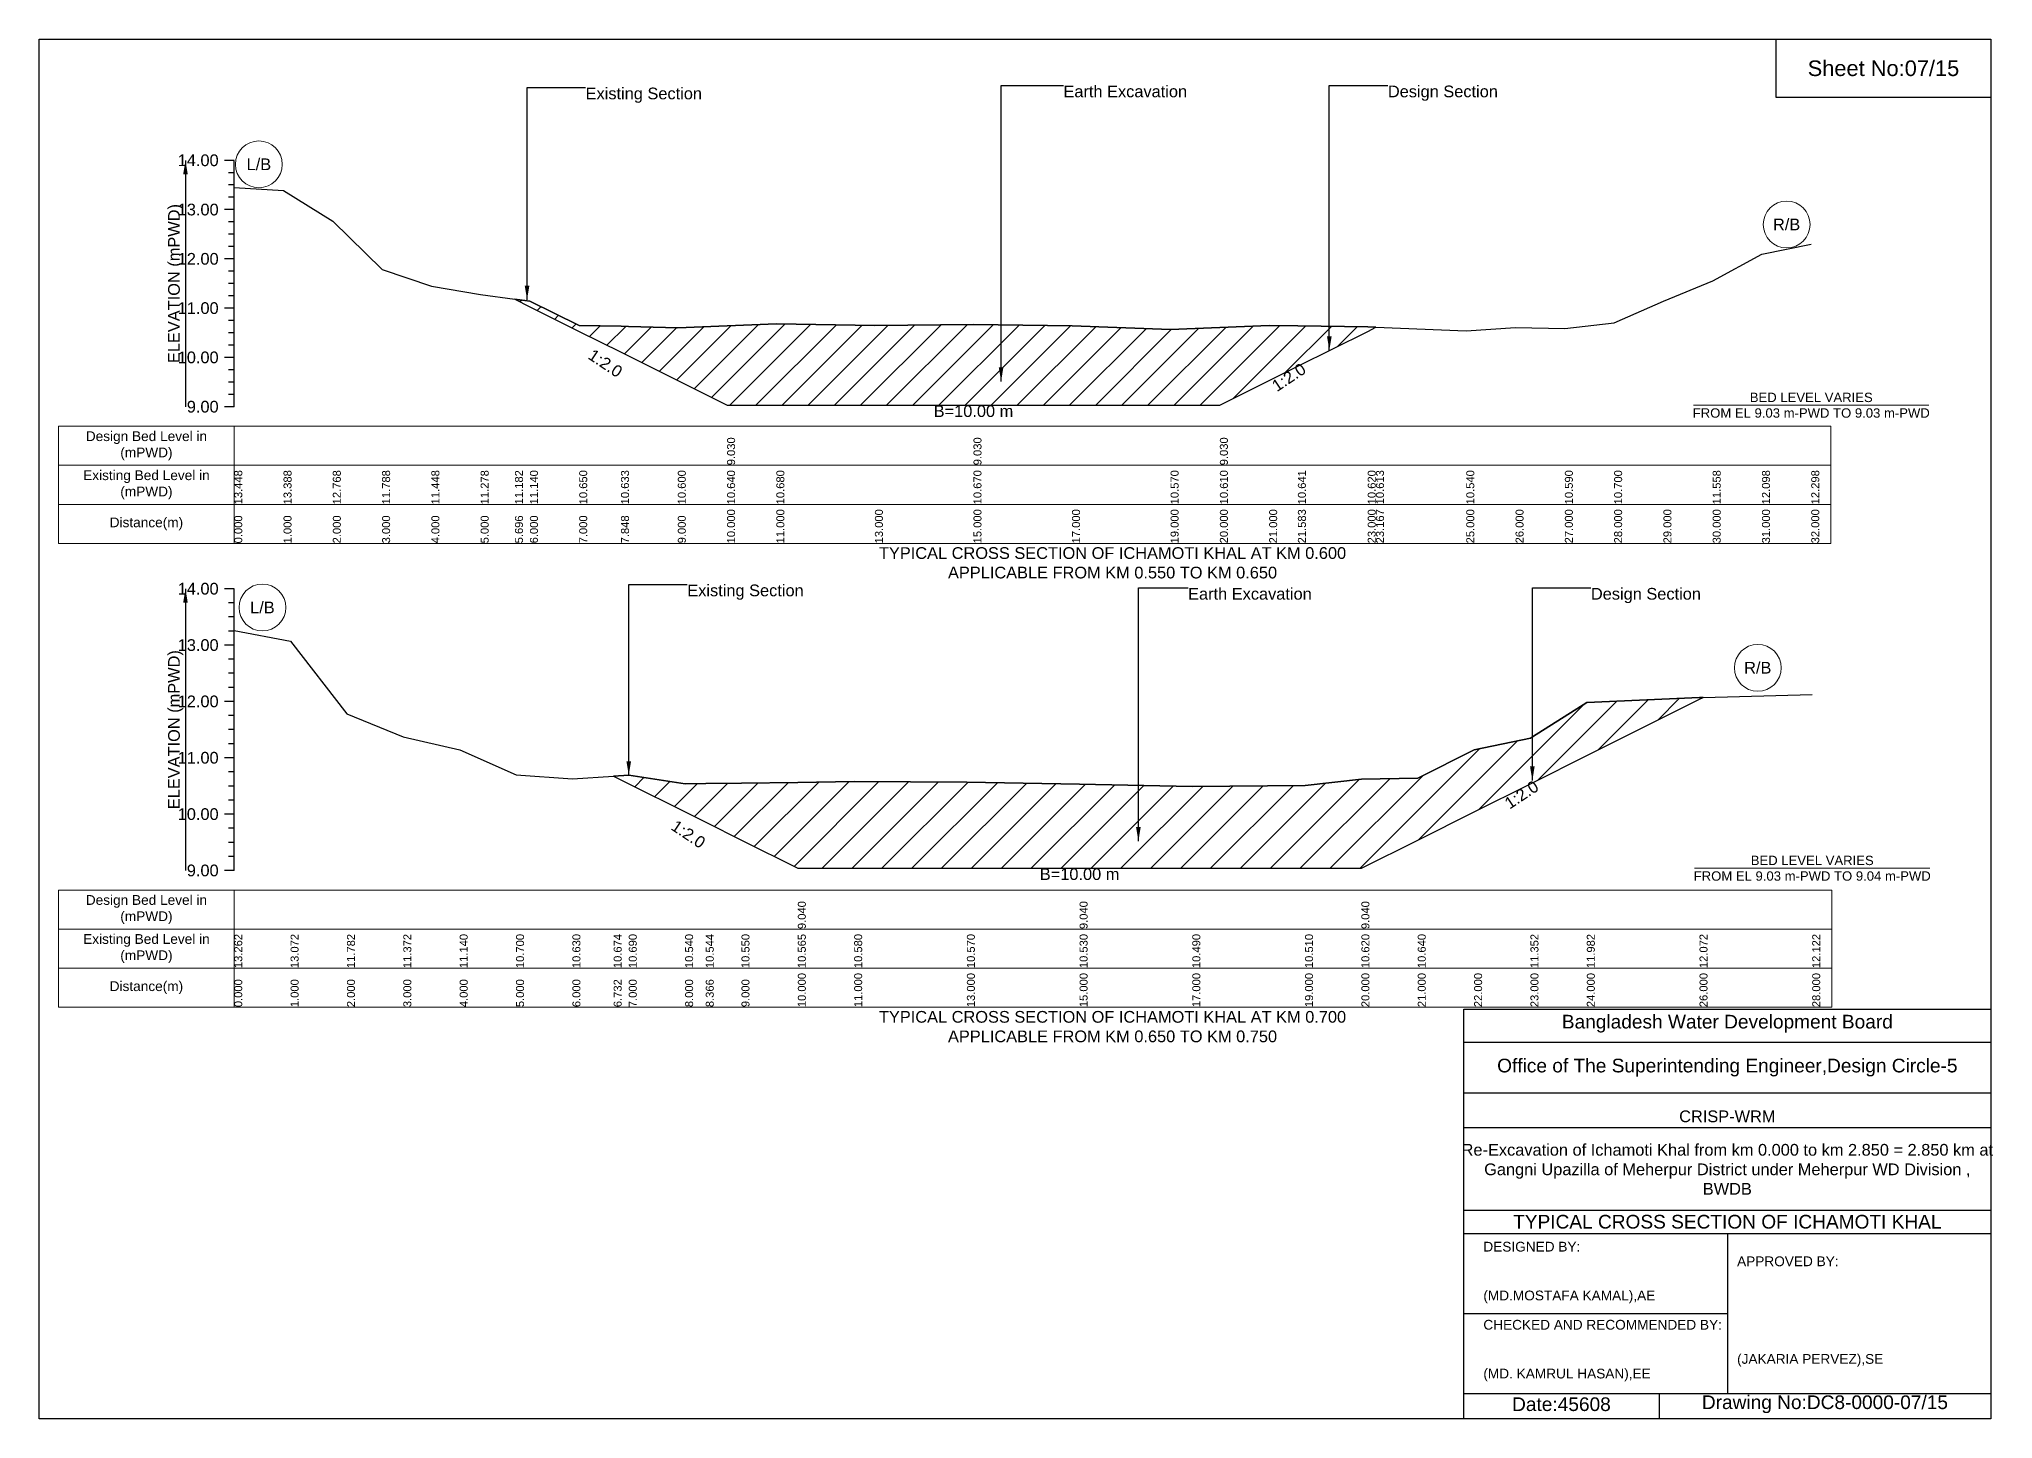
# Model space of a CAD drawing. Header units: inches. Extents: x 91000 to 258649, y -5656 to 4.
# Drawn here: x 160000 to 168009, y -5656 to 0 of the extents above; entities that cross this region are included whole.
import ezdxf

# ---------------------------------------------------------------- set-up
doc = ezdxf.new("R2010")
doc.units = ezdxf.units.IN
doc.header["$LTSCALE"] = 7
doc.header["$MEASUREMENT"] = 0
for name, color, linetype, lineweight in [('Cross section Data Border', 7, 'Continuous', 9), ('Cross Section Labels', 7, 'Continuous', 9), ('Existing_Bed_Level for Xsection', 7, 'Continuous', 25)]:
    doc.layers.add(name, color=color, linetype=linetype, lineweight=lineweight)
doc.styles.get("Standard").update_dxf_attribs({"font": 'arial.ttf'})
doc.dimstyles.get("Standard").update_dxf_attribs({"dimtxt": 0.18, "dimasz": 0.18, "dimexe": 0.18, "dimexo": 0.0625, "dimgap": 0.09, "dimtad": 0, "dimtih": 1, "dimtoh": 1, "dimdec": 4, "dimzin": 0, "dimdsep": 46, "dimtxsty": 'Standard', "dimcen": 0.09, "dimadec": 0, "dimazin": 0, "dimtfac": 1, "dimtdec": 4, "dimtofl": 0, "dimtmove": 0, "dimatfit": 3, "dimfxl": 1, "dimtolj": 1, "dimtzin": 0, "dimarcsym": 0})

msp = doc.modelspace()

# ---------------------------------------------------------------- hatches: boundary and pattern name
at = {"layer": 'Existing_Bed_Level for Xsection'}
h = msp.add_hatch(dxfattribs=at)
h.set_pattern_fill('ANSI31', color=256, scale=606, style=0)
h.paths.add_polyline_path([(161950.6, -1066.3), (162012, -1097), (162214, -1198), (162385.3, -1283.7), (162416, -1299), (162618, -1400), (162820, -1501), (163022, -1501), (163426, -1501), (163830, -1501), (164234, -1501), (164638, -1501), (164840, -1501), (165042, -1400), (165159.8, -1341.1), (165446, -1198), (165479.7, -1181.2), (165446, -1179.8), (165159.8, -1175.5), (165042, -1173.8), (164840, -1181.9), (164638, -1189.9), (164234, -1175.8), (163830, -1169.7), (163426, -1173.8), (163022, -1167.7), (162820, -1175.8), (162618, -1183.9), (162416, -1177.8), (162385.3, -1177.2), (162214, -1173.8), (162012, -1074.8)])
h = msp.add_hatch(dxfattribs=at)
h.set_pattern_fill('ANSI31', color=256, scale=693, style=0)
h.paths.add_polyline_path([(162355.1, -3021.5), (162417, -3052.4), (162648, -3167.9), (162732.6, -3210.2), (162879, -3283.4), (163110, -3398.9), (163341, -3398.9), (163803, -3398.9), (164265, -3398.9), (164727, -3398.9), (165189, -3398.9), (165420, -3398.9), (165651, -3283.4), (165882, -3167.9), (166113, -3052.4), (166120.8, -3048.6), (166344, -2936.9), (166806, -2705.9), (166821.6, -2698.2), (166806, -2698.6), (166344, -2719.3), (166120.8, -2860), (166113, -2864.9), (165882, -2913.8), (165651, -3029.3), (165420, -3034), (165189, -3059.4), (164727, -3064), (164265, -3054.8), (163803, -3045.5), (163341, -3043.2), (163110, -3046.7), (162879, -3050.1), (162732.6, -3051.6), (162648, -3052.4), (162417, -3017.8)])

# ---------------------------------------------------------------- linework, layer by layer
for points in [[(160000, 0), (168000, 0), (168000, -5656), (160000, -5656)], [(167120, 0), (168000, 0), (168000, -240), (167120, -240)]]:
    msp.add_lwpolyline(points, close=True)
for points in [[(165840, -5656), (165840, -3976), (168000, -3976)], [(165840, -4112), (168000, -4112)], [(165840, -4320), (168000, -4320)], [(165840, -4460.9), (168000, -4460.9)], [(165840, -4800), (168000, -4800)], [(165840, -4896), (168000, -4896)], [(166920, -4896), (166920, -5552)], [(165840, -5224), (166920, -5224)], [(165840, -5552), (168000, -5552)], [(166640, -5552), (166640, -5656)]]:
    msp.add_lwpolyline(points)
at = {"layer": 'Cross section Data Border'}
for points in [[(160080, -1587.1), (167344, -1587.1), (167344, -2067.1), (160080, -2067.1)], [(160080, -3488.2), (167348, -3488.2), (167348, -3968.2), (160080, -3968.2)]]:
    msp.add_lwpolyline(points, close=True, dxfattribs=at)
for points in [[(160800, -1587.1), (160800, -2067.1)], [(160080, -1747.1), (167344, -1747.1)], [(160080, -1907.1), (167344, -1907.1)], [(160800, -3488.2), (160800, -3968.2)], [(160080, -3648.2), (167348, -3648.2)], [(160080, -3808.2), (167348, -3808.2)]]:
    msp.add_lwpolyline(points, dxfattribs=at)
at = {"layer": 'Cross Section Labels'}
for points in [[(166781.8, -1501), (167746.2, -1501)], [(166785.8, -3398.9), (167750.2, -3398.9)]]:
    msp.add_lwpolyline(points, dxfattribs=at)
for centre in [(160901, -513.6), (167163, -760.1), (160915.5, -2330.1), (167044.8, -2577.1)]:
    msp.add_circle(centre, 96, dxfattribs=at)
at = {"layer": 'Existing_Bed_Level for Xsection'}
for points in [[(160800, -497.1), (160760, -497.1)], [(160800, -547.6), (160776, -547.6)], [(160800, -1507.1), (160800, -1305.1), (160800, -1103.1), (160800, -901.1), (160800, -699.1), (160800, -497.1)], [(160800, -598.1), (160776, -598.1)], [(160800, -608.6), (161002, -620.7), (161204, -745.9), (161406, -943.9), (161608, -1012.6), (161810, -1046.9), (161950.6, -1066.3), (162012, -1074.8), (162214, -1173.8), (162385.3, -1177.2), (162416, -1177.8), (162618, -1183.9), (162820, -1175.8), (162820, -1175.8), (163022, -1167.7), (163426, -1173.8), (163830, -1169.7), (163830, -1169.7), (164234, -1175.8), (164638, -1189.9), (164840, -1181.9), (164840, -1181.9), (165042, -1173.8), (165159.8, -1175.5), (165446, -1179.8), (165479.7, -1181.2), (165850, -1196), (166052, -1181.9), (166254, -1185.9), (166456, -1163.7), (166658, -1074.8), (166860, -990.4), (167062, -881.3), (167264, -840.9)], [(160800, -699.1), (160760, -699.1)], [(160800, -648.6), (160776, -648.6)], [(160800, -749.6), (160776, -749.6)], [(160800, -800.1), (160776, -800.1)], [(160800, -850.6), (160776, -850.6)], [(160800, -901.1), (160760, -901.1)], [(160800, -951.6), (160776, -951.6)], [(160800, -1002.1), (160776, -1002.1)], [(160800, -1103.1), (160760, -1103.1)], [(160800, -1052.6), (160776, -1052.6)], [(160800, -1153.6), (160776, -1153.6)], [(160800, -1204.1), (160776, -1204.1)], [(160800, -1254.6), (160776, -1254.6)], [(160800, -1305.1), (160760, -1305.1)], [(160800, -1355.6), (160776, -1355.6)], [(160800, -1406.1), (160776, -1406.1)], [(160800, -1507.1), (160760, -1507.1)], [(160800, -1456.6), (160776, -1456.6)], [(160800, -2253.2), (160760, -2253.2)], [(160800, -2310.9), (160776, -2310.9)], [(160800, -3408.2), (160800, -3177.2), (160800, -2946.2), (160800, -2715.2), (160800, -2484.2), (160800, -2253.2)], [(160800, -2368.7), (160776, -2368.7)], [(160800, -2426.4), (160776, -2426.4)], [(160800, -2423.7), (161031, -2467.6), (161262, -2765.5), (161493, -2860.3), (161724, -2913.8), (161955, -3015.5), (162186, -3031.7), (162355.1, -3021.5), (162417, -3017.8), (162648, -3052.4), (162732.6, -3051.6), (162879, -3050.1), (163110, -3046.7), (163110, -3046.7), (163341, -3043.2), (163803, -3045.5), (164265, -3054.8), (164265, -3054.8), (164727, -3064), (165189, -3059.4), (165420, -3034), (165420, -3034), (165651, -3029.3), (165882, -2913.8), (166113, -2864.9), (166120.8, -2860), (166344, -2719.3), (166806, -2698.6), (166821.6, -2698.2), (167268, -2687)], [(160800, -2484.2), (160760, -2484.2)], [(160800, -2541.9), (160776, -2541.9)], [(160800, -2599.7), (160776, -2599.7)], [(160800, -2715.2), (160760, -2715.2)], [(160800, -2657.4), (160776, -2657.4)], [(160800, -2772.9), (160776, -2772.9)], [(160800, -2830.7), (160776, -2830.7)], [(160800, -2946.2), (160760, -2946.2)], [(160800, -2888.4), (160776, -2888.4)], [(160800, -3003.9), (160776, -3003.9)], [(160800, -3061.7), (160776, -3061.7)], [(160800, -3119.4), (160776, -3119.4)], [(160800, -3177.2), (160760, -3177.2)], [(160800, -3234.9), (160776, -3234.9)], [(160800, -3292.7), (160776, -3292.7)], [(160800, -3350.4), (160776, -3350.4)], [(160800, -3408.2), (160760, -3408.2)]]:
    msp.add_lwpolyline(points, dxfattribs=at)
for points in [[(161950.6, -1066.3), (161950.6, -1066.3), (162012, -1097), (162214, -1198), (162385.3, -1283.7), (162416, -1299), (162618, -1400), (162820, -1501), (162820, -1501), (163022, -1501), (163426, -1501), (163830, -1501), (163830, -1501), (164234, -1501), (164638, -1501), (164840, -1501), (164840, -1501), (165042, -1400), (165159.8, -1341.1), (165446, -1198), (165479.7, -1181.2), (165479.7, -1181.2), (165479.7, -1181.2), (165446, -1179.8), (165159.8, -1175.5), (165042, -1173.8), (164840, -1181.9), (164840, -1181.9), (164638, -1189.9), (164234, -1175.8), (163830, -1169.7), (163830, -1169.7), (163426, -1173.8), (163022, -1167.7), (162820, -1175.8), (162820, -1175.8), (162618, -1183.9), (162416, -1177.8), (162385.3, -1177.2), (162214, -1173.8), (162012, -1074.8), (161950.6, -1066.3)], [(162355.1, -3021.5), (162355.1, -3021.5), (162417, -3052.4), (162648, -3167.9), (162732.6, -3210.2), (162879, -3283.4), (163110, -3398.9), (163110, -3398.9), (163341, -3398.9), (163803, -3398.9), (164265, -3398.9), (164265, -3398.9), (164727, -3398.9), (165189, -3398.9), (165420, -3398.9), (165420, -3398.9), (165651, -3283.4), (165882, -3167.9), (166113, -3052.4), (166120.8, -3048.6), (166344, -2936.9), (166806, -2705.9), (166821.6, -2698.2), (166806, -2698.6), (166344, -2719.3), (166120.8, -2860), (166113, -2864.9), (165882, -2913.8), (165651, -3029.3), (165420, -3034), (165420, -3034), (165189, -3059.4), (164727, -3064), (164265, -3054.8), (164265, -3054.8), (163803, -3045.5), (163341, -3043.2), (163110, -3046.7), (163110, -3046.7), (162879, -3050.1), (162732.6, -3051.6), (162648, -3052.4), (162417, -3017.8), (162355.1, -3021.5)]]:
    msp.add_lwpolyline(points, close=True, dxfattribs=at)

# ---------------------------------------------------------------- texts
at = {"attachment_point": 5}
for s, insert, char_height in [('Sheet No:07/15', (167560, -120), 64), ('Bangladesh Water Development Board', (166920, -4036), 56), ('Office of The Superintending Engineer,Design Circle-5', (166920, -4216), 56)]:
    msp.add_mtext(s, dxfattribs=dict(at, insert=insert, char_height=char_height))
for s, insert, char_height, width, attachment_point in [('CRISP-WRM', (166920, -4416), 48, 2240, 5), ('Re-Excavation of Ichamoti Khal from km 0.000 to km 2.850 = 2.850 km at^JGangni Upazilla of Meherpur District under Meherpur WD Division ,^JBWDB', (166920, -4632.9), 48, 2160, 5), ('TYPICAL CROSS SECTION OF ICHAMOTI KHAL', (166920, -4848), 56, 2240, 5), ('DESIGNED BY:^J^J^J(MD.MOSTAFA KAMAL),AE', (165920, -5056), 40, 1120, 4), ('APPROVED BY:^J^J^J^J^J^J(JAKARIA PERVEZ),SE', (166960, -5216), 40, 1120, 4), ('CHECKED AND RECOMMENDED BY:^J^J^J(MD. KAMRUL HASAN),EE', (165920, -5376), 40, 1120, 4), ('Date:45608', (166240, -5596), 56, 1120, 5), ('Drawing No:DC8-0000-07/15', (167320, -5596), 56, 1760, 5)]:
    msp.add_mtext(s, dxfattribs=dict(insert=insert, char_height=char_height, width=width, attachment_point=attachment_point))
at = {"layer": 'Cross section Data Border', "char_height": 40, "width": 640, "attachment_point": 5}
for s, insert in [('Design Bed Level in (mPWD)', (160440, -1667.1)), ('Existing Bed Level in (mPWD)', (160440, -1827.1)), ('Distance(m)', (160440, -1987.1)), ('Design Bed Level in (mPWD)', (160440, -3568.2)), ('Existing Bed Level in (mPWD)', (160440, -3728.2)), ('Distance(m)', (160440, -3888.2))]:
    msp.add_mtext(s, dxfattribs=dict(at, insert=insert))
at = {"layer": 'Cross Section Labels'}
for s, insert, char_height, attachment_point in [('Existing Section', (162240.2, -198.9), 48, 1), ('Earth Excavation', (164198.8, -190.5), 48, 1), ('Design Section', (165528.6, -190.5), 48, 1), ('L/B', (160901, -513.6), 48, 5), ('R/B', (167163, -760.1), 48, 5), ('B=10.00 m', (163830, -1501), 48, 2), ('BED LEVEL VARIES ^JFROM EL 9.03 m-PWD TO 9.03 m-PWD', (167264, -1501), 38.4, 5), ('TYPICAL CROSS SECTION OF ICHAMOTI KHAL AT KM 0.600^JAPPLICABLE FROM KM 0.550 TO KM 0.650', (164400, -2147.1), 48, 5), ('Existing Section', (162657, -2235.9), 48, 1), ('L/B', (160915.5, -2330.1), 48, 5), ('Earth Excavation', (164709.7, -2249.8), 48, 1), ('Design Section', (166360.8, -2249.8), 48, 1), ('R/B', (167044.8, -2577.1), 48, 5), ('BED LEVEL VARIES ^JFROM EL 9.03 m-PWD TO 9.04 m-PWD', (167268, -3398.9), 38.4, 5), ('B=10.00 m', (164265, -3398.9), 48, 2), ('TYPICAL CROSS SECTION OF ICHAMOTI KHAL AT KM 0.700^JAPPLICABLE FROM KM 0.650 TO KM 0.750', (164400, -4048.2), 48, 5)]:
    msp.add_mtext(s, dxfattribs=dict(at, insert=insert, char_height=char_height, attachment_point=attachment_point))
at = {"layer": 'Cross Section Labels', "char_height": 48, "attachment_point": 2}
for insert, rotation in [((162334.8, -1308.9), 326.30993), ((165109.3, -1366.4), 33.69007), ((166063, -3077.4), 33.69007), ((162674.8, -3239.1), 326.30993)]:
    msp.add_mtext('1:2.0', dxfattribs=dict(at, insert=insert, rotation=rotation))
at = {"layer": 'Existing_Bed_Level for Xsection', "char_height": 48, "attachment_point": 6}
for s, insert in [('14.00', (160736, -497.1)), ('13.00', (160736, -699.1)), ('12.00', (160736, -901.1)), ('11.00', (160736, -1103.1)), ('10.00', (160736, -1305.1)), ('9.00', (160736, -1507.1)), ('14.00', (160736, -2253.2)), ('13.00', (160736, -2484.2)), ('12.00', (160736, -2715.2)), ('11.00', (160736, -2946.2)), ('10.00', (160736, -3177.2)), ('9.00', (160736, -3408.2))]:
    msp.add_mtext(s, dxfattribs=dict(at, insert=insert))
at = {"layer": 'Existing_Bed_Level for Xsection', "rotation": 90}
for s, insert, char_height, attachment_point in [('ELEVATION (mPWD)', (160560, -1002.1), 48, 5), ('9.030', (162820, -1747.1), 32.8, 1), ('9.030', (163830, -1747.1), 32.8, 1), ('9.030', (164840, -1747.1), 32.8, 1), ('13.448', (160800, -1907.1), 32.8, 1), ('13.388', (161002, -1907.1), 32.8, 1), ('12.768', (161204, -1907.1), 32.8, 1), ('11.788', (161406, -1907.1), 32.8, 1), ('11.448', (161608, -1907.1), 32.8, 1), ('11.278', (161810, -1907.1), 32.8, 1), ('11.182', (161950.6, -1907.1), 32.8, 1), ('11.140', (162012, -1907.1), 32.8, 1), ('10.650', (162214, -1907.1), 32.8, 1), ('10.633', (162385.3, -1907.1), 32.8, 1), ('10.600', (162618, -1907.1), 32.8, 1), ('10.640', (162820, -1907.1), 32.8, 1), ('10.680', (163022, -1907.1), 32.8, 1), ('10.670', (163830, -1907.1), 32.8, 1), ('10.570', (164638, -1907.1), 32.8, 1), ('10.610', (164840, -1907.1), 32.8, 1), ('10.641', (165159.8, -1907.1), 32.8, 1), ('10.620', (165446, -1907.1), 32.8, 1), ('10.613', (165479.7, -1907.1), 32.8, 1), ('10.540', (165850, -1907.1), 32.8, 1), ('10.590', (166254, -1907.1), 32.8, 1), ('10.700', (166456, -1907.1), 32.8, 1), ('11.558', (166860, -1907.1), 32.8, 1), ('12.098', (167062, -1907.1), 32.8, 1), ('12.298', (167264, -1907.1), 32.8, 1), ('0.000', (160800, -2067.1), 32.8, 1), ('1.000', (161002, -2067.1), 32.8, 1), ('2.000', (161204, -2067.1), 32.8, 1), ('3.000', (161406, -2067.1), 32.8, 1), ('4.000', (161608, -2067.1), 32.8, 1), ('5.000', (161810, -2067.1), 32.8, 1), ('5.696', (161950.6, -2067.1), 32.8, 1), ('6.000', (162012, -2067.1), 32.8, 1), ('7.000', (162214, -2067.1), 32.8, 1), ('7.848', (162385.3, -2067.1), 32.8, 1), ('9.000', (162618, -2067.1), 32.8, 1), ('10.000', (162820, -2067.1), 32.8, 1), ('11.000', (163022, -2067.1), 32.8, 1), ('13.000', (163426, -2067.1), 32.8, 1), ('15.000', (163830, -2067.1), 32.8, 1), ('17.000', (164234, -2067.1), 32.8, 1), ('19.000', (164638, -2067.1), 32.8, 1), ('20.000', (164840, -2067.1), 32.8, 1), ('21.000', (165042, -2067.1), 32.8, 1), ('21.583', (165159.8, -2067.1), 32.8, 1), ('23.000', (165446, -2067.1), 32.8, 1), ('23.167', (165479.7, -2067.1), 32.8, 1), ('25.000', (165850, -2067.1), 32.8, 1), ('26.000', (166052, -2067.1), 32.8, 1), ('27.000', (166254, -2067.1), 32.8, 1), ('28.000', (166456, -2067.1), 32.8, 1), ('29.000', (166658, -2067.1), 32.8, 1), ('30.000', (166860, -2067.1), 32.8, 1), ('31.000', (167062, -2067.1), 32.8, 1), ('32.000', (167264, -2067.1), 32.8, 1), ('ELEVATION (mPWD)', (160560, -2830.7), 48, 5), ('9.040', (163110, -3648.2), 32.8, 1), ('9.040', (164265, -3648.2), 32.8, 1), ('9.040', (165420, -3648.2), 32.8, 1), ('13.262', (160800, -3808.2), 32.8, 1), ('13.072', (161031, -3808.2), 32.8, 1), ('11.782', (161262, -3808.2), 32.8, 1), ('11.372', (161493, -3808.2), 32.8, 1), ('11.140', (161724, -3808.2), 32.8, 1), ('10.700', (161955, -3808.2), 32.8, 1), ('10.630', (162186, -3808.2), 32.8, 1), ('10.674', (162355.1, -3808.2), 32.8, 1), ('10.690', (162417, -3808.2), 32.8, 1), ('10.540', (162648, -3808.2), 32.8, 1), ('10.544', (162732.6, -3808.2), 32.8, 1), ('10.550', (162879, -3808.2), 32.8, 1), ('10.565', (163110, -3808.2), 32.8, 1), ('10.580', (163341, -3808.2), 32.8, 1), ('10.570', (163803, -3808.2), 32.8, 1), ('10.530', (164265, -3808.2), 32.8, 1), ('10.490', (164727, -3808.2), 32.8, 1), ('10.510', (165189, -3808.2), 32.8, 1), ('10.620', (165420, -3808.2), 32.8, 1), ('10.640', (165651, -3808.2), 32.8, 1), ('11.352', (166113, -3808.2), 32.8, 1), ('11.982', (166344, -3808.2), 32.8, 1), ('12.072', (166806, -3808.2), 32.8, 1), ('12.122', (167268, -3808.2), 32.8, 1), ('10.000', (163110, -3968.2), 32.8, 1), ('11.000', (163341, -3968.2), 32.8, 1), ('13.000', (163803, -3968.2), 32.8, 1), ('15.000', (164265, -3968.2), 32.8, 1), ('17.000', (164727, -3968.2), 32.8, 1), ('19.000', (165189, -3968.2), 32.8, 1), ('20.000', (165420, -3968.2), 32.8, 1), ('21.000', (165651, -3968.2), 32.8, 1), ('22.000', (165882, -3968.2), 32.8, 1), ('23.000', (166113, -3968.2), 32.8, 1), ('24.000', (166344, -3968.2), 32.8, 1), ('26.000', (166806, -3968.2), 32.8, 1), ('28.000', (167268, -3968.2), 32.8, 1), ('0.000', (160800, -3968.2), 32.8, 1), ('1.000', (161031, -3968.2), 32.8, 1), ('2.000', (161262, -3968.2), 32.8, 1), ('3.000', (161493, -3968.2), 32.8, 1), ('4.000', (161724, -3968.2), 32.8, 1), ('5.000', (161955, -3968.2), 32.8, 1), ('6.000', (162186, -3968.2), 32.8, 1), ('6.732', (162355.1, -3968.2), 32.8, 1), ('7.000', (162417, -3968.2), 32.8, 1), ('8.000', (162648, -3968.2), 32.8, 1), ('8.366', (162732.6, -3968.2), 32.8, 1), ('9.000', (162879, -3968.2), 32.8, 1)]:
    msp.add_mtext(s, dxfattribs=dict(at, insert=insert, char_height=char_height, attachment_point=attachment_point))

# ---------------------------------------------------------------- leaders
at = {"layer": 'Cross Section Labels', "annotation_type": 0, "has_hookline": 1, "hookline_direction": 0}
for points, text_width in [([(162000.2, -1068.9), (162000.2, -198.9), (162240.1, -198.9)], 467.2), ([(163943.2, -1403.1), (163943.2, -190.5), (164198.7, -190.5)], 497), ([(165288.6, -1276.7), (165288.6, -190.5), (165528.5, -190.5)], 441.2), ([(162417, -3017.8), (162417, -2235.9), (162656.9, -2235.9)], 467.2), ([(164506, -3287.9), (164506, -2249.8), (164709.6, -2249.8)], 497), ([(166120.8, -3039), (166120.8, -2249.8), (166360.7, -2249.8)], 441.2)]:
    msp.add_leader(points, dimstyle='Standard', override={"dimasz": 57.6}, dxfattribs=dict(at, text_width=text_width))
at = {"layer": 'Existing_Bed_Level for Xsection'}
for points in [[(160600, -497.1), (160600, -1507.1)], [(160600, -2253.2), (160600, -3408.2)]]:
    msp.add_leader(points, dimstyle='Standard', override={"dimasz": 57.6}, dxfattribs=at)

doc.saveas('drawing.dxf')
